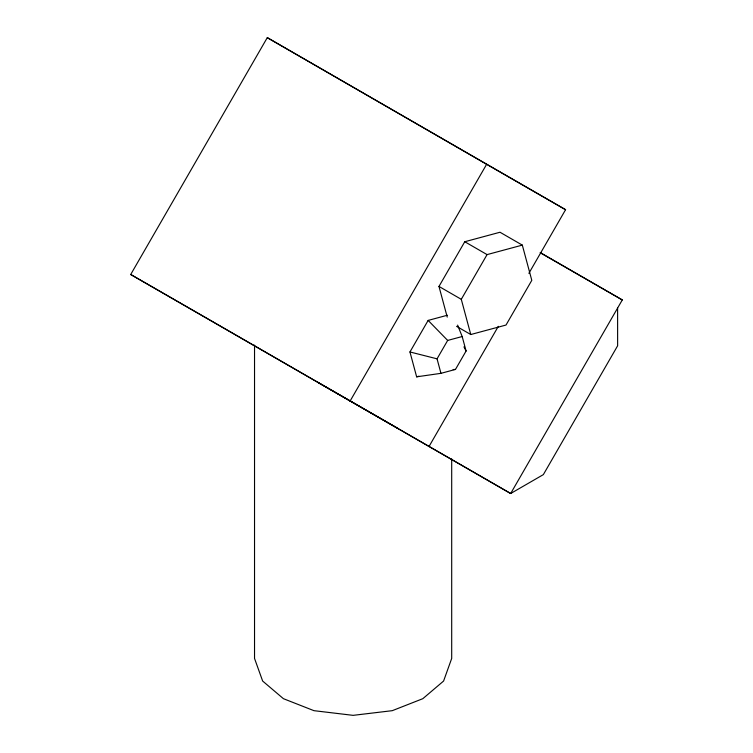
<?xml version="1.0" encoding="UTF-8"?>
<svg xmlns="http://www.w3.org/2000/svg" width="753" height="753" viewBox="0 0 753 753"><rect width="100%" height="100%" fill="white"/><g stroke="black" fill="none" stroke-linecap="round" stroke-linejoin="round"><path stroke-width="1.13" d="M617.601 308.071L617.629 345.787L543.346 474.616L510.666 493.516L130.711 274.497L267.287 37.65L565.578 209.701L528.879 273.339M350.06 401.133L486.636 164.286L565.578 209.701M447.235 317.107L438.98 286.432L464.761 241.732L500.011 232.244L522.318 245.12L531.797 280.342L506.016 325.042L470.766 334.53L456.572 326.341M457.608 325.117L462.182 336.525L466.088 351.02L455.471 369.431L440.957 373.337L416.644 376.829L409.952 351.962L428.146 320.411L447.376 315.234M470.766 334.53L461.288 299.317L487.069 254.608L522.318 245.12M440.957 373.337L437.051 358.833L447.668 340.431L462.182 336.525M429.003 446.538L498.326 326.322M540.155 252.528L622.289 299.939L510.666 493.516L209.654 319.903M416.644 376.829L418.903 376.218M453.146 369.544L455.471 369.431M409.952 351.962L437.051 358.833M540.626 252.97L622.289 299.939M130.711 274.497L208.637 319.319M317.465 382.148L398.121 428.542M267.287 37.65L486.636 164.286M464.761 241.732L487.069 254.608M438.98 286.432L461.288 299.317M428.146 320.411L447.668 340.431M463.961 346.869L466.088 351.02M451.696 458.935L451.696 658.433L443.592 681.041L422.828 698.68L392.275 710.672L353.119 715.35L313.963 710.672L283.41 698.68L262.646 681.041L254.533 658.433L254.533 345.109"/></g></svg>
